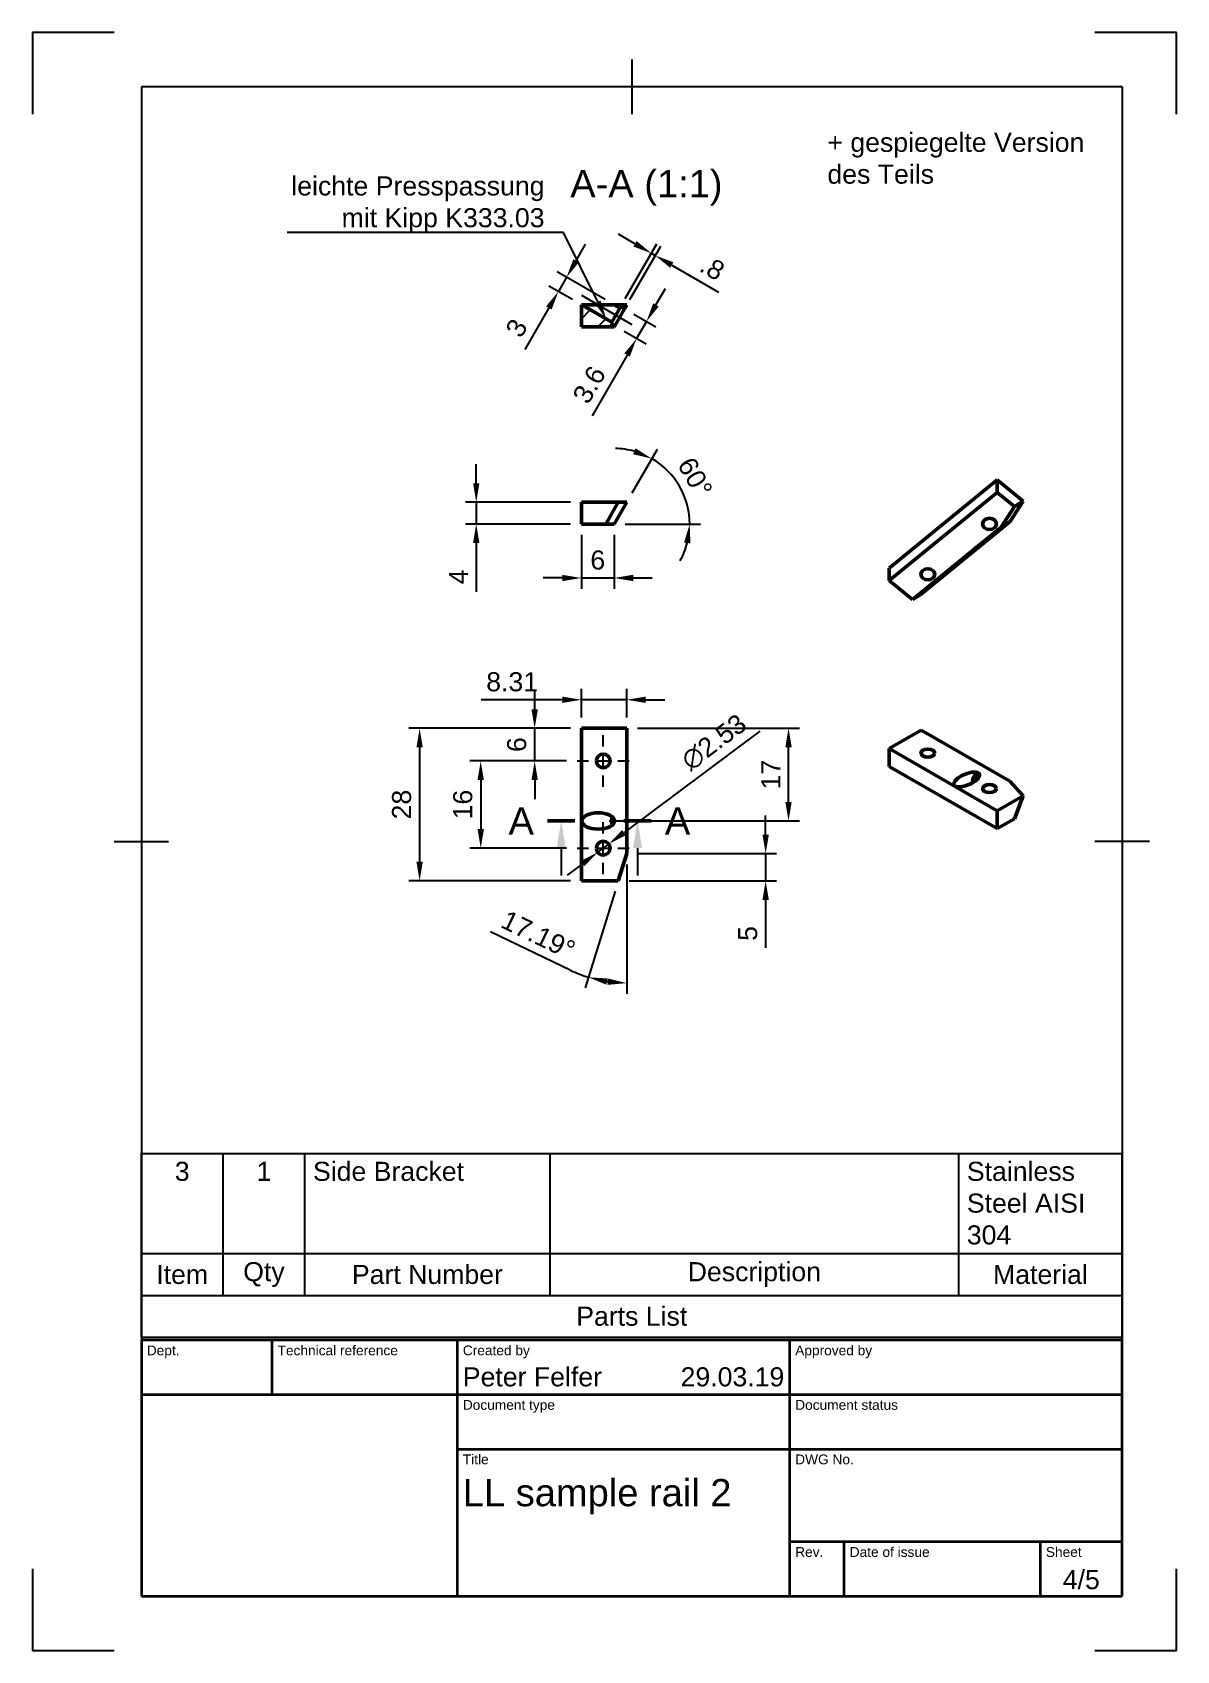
# Model space of a CAD drawing. Header units: millimetres. Extents: x 0 to 210, y 0 to 297.
import ezdxf
from ezdxf import colors
from ezdxf.entities.mleader import LeaderData, LeaderLine
from ezdxf.enums import TextEntityAlignment as Align
from ezdxf.math import Vec2, Vec3

# ---------------------------------------------------------------- set-up
doc = ezdxf.new("R2010")
doc.units = ezdxf.units.MM
doc.header["$LTSCALE"] = 0.75
doc.linetypes.add('CENTER2', pattern=[28.575, 19.05, -3.175, 3.175, -3.175])
for name, color, linetype, lineweight in [('Border', 7, 'Continuous', 25), ('FD_Dimensions', 7, 'Continuous', 25), ('Hatching', 7, 'Continuous', 25), ('Leaders', 7, 'Continuous', 25), ('Notes', 7, 'Continuous', 25), ('Parts Lists', 7, 'Continuous', 25), ('Section Lines', 7, 'Continuous', 25), ('Smart Centers', 7, 'CENTER2', 25), ('TitleBlock', 7, 'Continuous', 35), ('View Labels', 7, 'Continuous', 25), ('Visible', 7, 'Continuous', 50)]:
    doc.layers.add(name, color=color, linetype=linetype, lineweight=lineweight)
doc.styles.add('FusionTitle', font='')
doc.styles.get("Standard").update_dxf_attribs({"font": 'arial.ttf'})
doc.styles.get('FusionTitle').set_extended_font_data('Arial Unicode MS')
doc.dimstyles.new('Dim-ISO-25', dxfattribs={"dimtxt": 3.5, "dimasz": 3.5, "dimexe": 2, "dimexo": 2, "dimgap": 1.5, "dimtad": 1, "dimzin": 12, "dimdsep": 46, "dimtxsty": 'Standard', "dimcen": 0, "dimazin": 3, "dimtp": 0.1, "dimtm": 0.1, "dimtfac": 0.714, "dimtmove": 0, "dimatfit": 3, "dimfxl": 1, "dimtzin": 12, "dimarcsym": 0})

# ---------------------------------------------------------------- blocks, each defined once
blk = doc.blocks.new('ISO_A4(P)_SHEET')
at = {"layer": 'Border'}
for p, q in [((15, 297), (0, 297)), ((0, 297), (0, 282)), ((210, 297), (195, 297)), ((210, 282), (210, 297)), ((110, 292), (110, 282)), ((200, 287), (20, 287)), ((20, 287), (20, 10)), ((200, 287), (200, 10)), ((15, 148.5), (25, 148.5)), ((205, 148.5), (195, 148.5)), ((0, 15), (0, 0)), ((210, 0), (210, 15)), ((20, 10), (200, 10)), ((0, 0), (15, 0)), ((195, 0), (210, 0))]:
    blk.add_line(p, q, dxfattribs=at)
blk = doc.blocks.new('ISO_TITLEBLOCK')
at = {"layer": 'TitleBlock'}
for p, q in [((0, 47), (-180, 47)), ((-180, 47), (-180, 0)), ((-156, 37), (-156, 47)), ((-122, 0), (-122, 47)), ((-61, 0), (-61, 47)), ((0, 0), (0, 47)), ((-180, 37), (0, 37)), ((-122, 27), (0, 27)), ((-61, 10), (0, 10)), ((-51, 0), (-51, 10)), ((-15, 0), (-15, 10)), ((-180, 0), (0, 0))]:
    blk.add_line(p, q, dxfattribs=at)
at = {"layer": 'TitleBlock', "style": 'FusionTitle'}
for s, p in [('Dept.', (-179, 46)), ('Technical reference', (-155, 46)), ('Created by', (-121, 46)), ('Approved by', (-60, 46)), ('Document type', (-121, 36)), ('Document status', (-60, 36)), ('Title', (-121, 26)), ('DWG No.', (-60, 26)), ('Rev.', (-60, 9)), ('Date of issue', (-50, 9)), ('Sheet', (-14, 9))]:
    blk.add_text(s, height=1.8, dxfattribs=at).set_placement(p, align=Align.TOP_LEFT)
for tag, p, height in [('DEPT', (-179, 38.5), 3.5), ('TECHNICAL_REFERENCE', (-155, 38.5), 3.5), ('CREATED_BY', (-121, 38.5), 3.5), ('APPROVED_BY', (-60, 38.5), 3.5), ('DOCUMENT_TYPE', (-121, 28.5), 3.5), ('DOCUMENT_STATUS', (-60, 28.5), 3.5), ('TITLE_1', (-121, 16.5), 5), ('TITLE_2', (-121, 9), 5), ('TITLE_3', (-121, 1.5), 5), ('DATE_OF_ISSUE', (-50, 1.5), 3.5)]:
    blk.add_attdef(tag, p, '', height=height, dxfattribs=at)
for tag, p in [('CREATED_DATE', (-62, 38.5)), ('APPROVED_DATE', (-1, 38.5))]:
    blk.add_attdef(tag, text='', height=3.5, dxfattribs=at).set_placement(p, align=Align.RIGHT)
for tag, height, p in [('DRAWING_NUMBER', 5, (-30.5, 16.6)), ('REV', 3.5, (-56, 3.1)), ('SHEET', 3.5, (-7.5, 3.1))]:
    blk.add_attdef(tag, text='', height=height, dxfattribs=at).set_placement(p, align=Align.MIDDLE)
blk = doc.blocks.new('*U8')
at = {"layer": 'Smart Centers', "color": 0, "ltscale": 0.75, "transparency": 16777216}
for p, q in [((0, 2.678906), (0, 4.7645)), ((-4.7645, 0), (-2.678906, 0)), ((2.678906, 0), (4.7645, 0)), ((0, -4.7645), (0, -2.678906))]:
    blk.add_line(p, q, dxfattribs=at)
at = {"layer": 'Smart Centers', "color": 0, "linetype": 'Continuous', "ltscale": 0.75, "transparency": 16777216}
for p, q in [((-0.892969, 0), (0.892969, 0)), ((0, -0.892969), (0, 0.892969))]:
    blk.add_line(p, q, dxfattribs=at)
blk = doc.blocks.new('*U9')
at = {"layer": 'Smart Centers', "color": 0, "ltscale": 0.75, "transparency": 16777216}
for p, q in [((0, 2.678906), (0, 4.7645)), ((-4.7645, 0), (-2.678906, 0)), ((2.678906, 0), (4.7645, 0)), ((0, -4.7645), (0, -2.678906))]:
    blk.add_line(p, q, dxfattribs=at)
at = {"layer": 'Smart Centers', "color": 0, "linetype": 'Continuous', "ltscale": 0.75, "transparency": 16777216}
for p, q in [((-0.892969, 0), (0.892969, 0)), ((0, -0.892969), (0, 0.892969))]:
    blk.add_line(p, q, dxfattribs=at)
blk = doc.blocks.new('*D27')
at = {"layer": 'Defpoints', "color": 0, "transparency": 16777216}
for p in [(100.765836, 169.278589), (71.067352, 141.278589), (100.765836, 141.278589)]:
    blk.add_point(p, dxfattribs=at)
at = {"layer": 'FD_Dimensions', "color": 0, "lineweight": -2, "transparency": 16777216}
for p, q in [((98.765836, 169.278589), (69.067352, 169.278589)), ((71.067352, 165.778589), (71.067352, 144.778589)), ((98.765836, 141.278589), (69.067352, 141.278589))]:
    blk.add_line(p, q, dxfattribs=at)
at = {"layer": 'FD_Dimensions', "color": 0, "transparency": 16777216}
for points in [[(70.484018, 165.778589), (71.650685, 165.778589), (71.067352, 169.278589)], [(70.484018, 144.778589), (71.650685, 144.778589), (71.067352, 141.278589)]]:
    blk.add_solid(points, dxfattribs=at)
at = {"layer": 'FD_Dimensions', "color": 0, "transparency": 16777216, "insert": (67.780346, 155.278589), "char_height": 3.5, "attachment_point": 5, "rotation": 90}
blk.add_mtext('28', dxfattribs=at)
blk = doc.blocks.new('*D28')
at = {"layer": 'Defpoints', "color": 0, "transparency": 16777216}
for p in [(100.765836, 174.509971), (100.765836, 169.278589), (109.075238, 169.278589)]:
    blk.add_point(p, dxfattribs=at)
at = {"layer": 'FD_Dimensions', "lineweight": -2, "transparency": 16777216}
for p, q in [((100.765836, 171.278589), (100.765836, 176.509971)), ((109.075238, 171.278589), (109.075238, 176.509971)), ((97.265836, 174.509971), (82.345304, 174.509971)), ((109.075238, 174.509971), (100.765836, 174.509971)), ((112.575238, 174.509971), (116.075238, 174.509971))]:
    blk.add_line(p, q, dxfattribs=at)
at = {"layer": 'FD_Dimensions', "transparency": 16777216}
for points in [[(97.265836, 175.093305), (97.265836, 173.926638), (100.765836, 174.509971)], [(112.575238, 175.093305), (112.575238, 173.926638), (109.075238, 174.509971)]]:
    blk.add_solid(points, dxfattribs=at)
at = {"layer": 'FD_Dimensions', "color": 0, "transparency": 16777216, "insert": (88.05557, 177.79817), "char_height": 3.5, "attachment_point": 5}
blk.add_mtext('8.31', dxfattribs=at)
blk = doc.blocks.new('*D29')
at = {"layer": 'Defpoints', "color": 0, "transparency": 16777216}
for p in [(109.075238, 169.278589), (109.075238, 146.278589), (109.075238, 146.278589), (107.528232, 141.278589), (106.702377, 122.633828)]:
    blk.add_point(p, dxfattribs=at)
at = {"layer": 'FD_Dimensions', "lineweight": -2, "transparency": 16777216}
for p, q in [((109.075238, 144.278589), (109.075238, 120.515063)), ((106.937079, 139.367951), (101.460139, 121.666203)), ((98.792939, 124.854782), (84.067247, 131.922338))]:
    blk.add_line(p, q, dxfattribs=at)
for start, end in [(244.361448, 252.807876), (261.254305, 261.553571)]:
    blk.add_arc((109.075238, 146.278589), 23.763526, start, end, dxfattribs=at)
at = {"layer": 'FD_Dimensions', "transparency": 16777216}
for points in [[(105.331101, 122.222909), (105.592927, 123.359816), (102.051292, 123.576841)], [(105.627699, 123.35456), (105.541783, 122.191061), (109.075238, 122.515063)]]:
    blk.add_solid(points, dxfattribs=at)
at = {"layer": 'FD_Dimensions', "color": 0, "transparency": 16777216, "insert": (92.852355, 131.351932), "char_height": 3.5, "attachment_point": 5, "rotation": 334.36148181}
blk.add_mtext('17.19°', dxfattribs=at)
blk = doc.blocks.new('*D30')
at = {"layer": 'Defpoints', "color": 0, "transparency": 16777216}
for p in [(103.752909, 146.521662), (105.778764, 148.035516)]:
    blk.add_point(p, dxfattribs=at)
at = {"layer": 'FD_Dimensions', "color": 0, "lineweight": -2, "transparency": 16777216}
for p, q in [((133.494289, 168.746406), (108.582438, 150.130608)), ((103.752909, 146.521662), (105.778764, 148.035516)), ((100.949235, 144.42657), (98.145561, 142.331477))]:
    blk.add_line(p, q, dxfattribs=at)
at = {"layer": 'FD_Dimensions', "color": 0, "transparency": 16777216}
for points in [[(108.233256, 150.597887), (108.93162, 149.663329), (105.778764, 148.035516)], [(100.600053, 144.893849), (101.298417, 143.959291), (103.752909, 146.521662)]]:
    blk.add_solid(points, dxfattribs=at)
at = {"layer": 'FD_Dimensions', "color": 0, "transparency": 16777216, "insert": (125.100001, 166.699203), "char_height": 3.5, "attachment_point": 5, "rotation": 36.76953834}
blk.add_mtext('∅2.53', dxfattribs=at)
blk = doc.blocks.new('*D31')
at = {"layer": 'Defpoints', "color": 0, "transparency": 16777216}
for p in [(92.187435, 169.278589), (100.765836, 169.278589), (100.001336, 163.278589)]:
    blk.add_point(p, dxfattribs=at)
at = {"layer": 'FD_Dimensions', "lineweight": -2, "transparency": 16777216}
for p, q in [((92.187435, 172.778589), (92.187435, 176.278589)), ((98.765836, 169.278589), (90.187435, 169.278589)), ((92.187435, 163.278589), (92.187435, 169.278589)), ((98.001336, 163.278589), (90.187435, 163.278589)), ((92.187435, 159.778589), (92.187435, 156.278589))]:
    blk.add_line(p, q, dxfattribs=at)
at = {"layer": 'FD_Dimensions', "transparency": 16777216}
for points in [[(91.604102, 172.778589), (92.770769, 172.778589), (92.187435, 169.278589)], [(91.604102, 159.778589), (92.770769, 159.778589), (92.187435, 163.278589)]]:
    blk.add_solid(points, dxfattribs=at)
at = {"layer": 'FD_Dimensions', "color": 0, "transparency": 16777216, "insert": (88.90043, 166.278589), "char_height": 3.5, "attachment_point": 5, "rotation": 90}
blk.add_mtext('6', dxfattribs=at)
blk = doc.blocks.new('*D32')
at = {"layer": 'Defpoints', "color": 0, "transparency": 16777216}
for p in [(100.001336, 163.278589), (82.28794, 147.278589), (100.001336, 147.278589)]:
    blk.add_point(p, dxfattribs=at)
at = {"layer": 'FD_Dimensions', "color": 0, "lineweight": -2, "transparency": 16777216}
for p, q in [((98.001336, 163.278589), (80.28794, 163.278589)), ((82.28794, 159.778589), (82.28794, 150.778589)), ((98.001336, 147.278589), (80.28794, 147.278589))]:
    blk.add_line(p, q, dxfattribs=at)
at = {"layer": 'FD_Dimensions', "color": 0, "transparency": 16777216}
for points in [[(81.704607, 159.778589), (82.871274, 159.778589), (82.28794, 163.278589)], [(81.704607, 150.778589), (82.871274, 150.778589), (82.28794, 147.278589)]]:
    blk.add_solid(points, dxfattribs=at)
at = {"layer": 'FD_Dimensions', "color": 0, "transparency": 16777216, "insert": (79.000935, 155.278589), "char_height": 3.5, "attachment_point": 5, "rotation": 90}
blk.add_mtext('16', dxfattribs=at)
blk = doc.blocks.new('*D33')
at = {"layer": 'Defpoints', "color": 0, "transparency": 16777216}
for p in [(108.665836, 246.257416), (106.865836, 243.139725), (110.891493, 240.815511)]:
    blk.add_point(p, dxfattribs=at)
at = {"layer": 'FD_Dimensions', "lineweight": -2, "transparency": 16777216}
for p, q in [((114.441493, 246.964291), (116.191493, 249.99538)), ((110.397887, 245.257416), (114.423544, 242.933202)), ((112.691493, 243.933202), (110.891493, 240.815511)), ((108.597887, 242.139725), (112.623544, 239.815511)), ((109.141493, 237.784422), (102.70783, 226.64099))]:
    blk.add_line(p, q, dxfattribs=at)
at = {"layer": 'FD_Dimensions', "transparency": 16777216}
for points in [[(113.936312, 247.255958), (114.946675, 246.672624), (112.691493, 243.933202)], [(108.636312, 238.076088), (109.646675, 237.492755), (110.891493, 240.815511)]]:
    blk.add_solid(points, dxfattribs=at)
at = {"layer": 'FD_Dimensions', "color": 0, "transparency": 16777216, "insert": (102.201998, 232.341261), "char_height": 3.5, "attachment_point": 5, "rotation": 59.99998843}
blk.add_mtext('3.6', dxfattribs=at)
blk = doc.blocks.new('*D34')
at = {"layer": 'Defpoints', "color": 0, "transparency": 16777216}
for p in [(96.538334, 249.448721), (100.837633, 246.96652), (106.837633, 246.96652)]:
    blk.add_point(p, dxfattribs=at)
at = {"layer": 'FD_Dimensions', "lineweight": -2, "transparency": 16777216}
for p, q in [((99.788334, 255.077886), (101.538334, 258.108975)), ((105.105582, 247.96652), (96.306283, 253.046797)), ((99.105582, 247.96652), (94.806283, 250.448721)), ((98.038334, 252.046797), (96.538334, 249.448721)), ((94.788334, 246.417632), (90.392359, 238.803579))]:
    blk.add_line(p, q, dxfattribs=at)
at = {"layer": 'FD_Dimensions', "transparency": 16777216}
for points in [[(99.283153, 255.369553), (100.293516, 254.78622), (98.038334, 252.046797)], [(94.283153, 246.709299), (95.293516, 246.125965), (96.538334, 249.448721)]]:
    blk.add_solid(points, dxfattribs=at)
at = {"layer": 'FD_Dimensions', "color": 0, "transparency": 16777216, "insert": (88.867682, 242.739161), "char_height": 3.5, "attachment_point": 5, "rotation": 59.99998843}
blk.add_mtext('3', dxfattribs=at)
blk = doc.blocks.new('*U18')
at = {"layer": 'Smart Centers', "color": 0, "ltscale": 0.75, "transparency": 16777216}
blk.add_line((4.64878, -2.683975), (-4.64878, 2.683975), dxfattribs=at)
blk = doc.blocks.new('*D35')
at = {"layer": 'Defpoints', "color": 0, "transparency": 16777216}
for p in [(114.318783, 256.048607), (107.823016, 246.397609), (108.665836, 246.257416)]:
    blk.add_point(p, dxfattribs=at)
at = {"layer": 'FD_Dimensions', "lineweight": -2, "transparency": 16777216}
for p, q in [((110.594874, 258.198607), (107.563785, 259.948607)), ((108.823016, 248.129659), (114.625963, 258.180658)), ((109.665836, 247.989467), (115.318783, 257.780658)), ((113.625963, 256.448607), (114.318783, 256.048607)), ((117.349872, 254.298607), (125.939828, 249.339193))]:
    blk.add_line(p, q, dxfattribs=at)
at = {"layer": 'FD_Dimensions', "transparency": 16777216}
for points in [[(110.88654, 258.703788), (110.303207, 257.693425), (113.625963, 256.448607)], [(117.641539, 254.803788), (117.058205, 253.793425), (114.318783, 256.048607)]]:
    blk.add_solid(points, dxfattribs=at)
at = {"layer": 'FD_Dimensions', "color": 0, "transparency": 16777216, "insert": (124.803897, 253.79053), "char_height": 3.5, "attachment_point": 5, "rotation": 329.99998843}
blk.add_mtext('.8', dxfattribs=at)
blk = doc.blocks.new('*D36')
at = {"layer": 'Defpoints', "color": 0, "transparency": 16777216}
for p in [(100.765836, 206.76146), (106.765836, 206.76146), (106.765836, 196.861965)]:
    blk.add_point(p, dxfattribs=at)
at = {"layer": 'FD_Dimensions', "lineweight": -2, "transparency": 16777216}
for p, q in [((100.765836, 204.76146), (100.765836, 194.861965)), ((106.765836, 204.76146), (106.765836, 194.861965)), ((97.265836, 196.861965), (93.765836, 196.861965)), ((100.765836, 196.861965), (106.765836, 196.861965)), ((110.265836, 196.861965), (113.765836, 196.861965))]:
    blk.add_line(p, q, dxfattribs=at)
at = {"layer": 'FD_Dimensions', "transparency": 16777216}
for points in [[(97.265836, 197.445299), (97.265836, 196.278632), (100.765836, 196.861965)], [(110.265836, 197.445299), (110.265836, 196.278632), (106.765836, 196.861965)]]:
    blk.add_solid(points, dxfattribs=at)
at = {"layer": 'FD_Dimensions', "color": 0, "transparency": 16777216, "insert": (103.765836, 200.148971), "char_height": 3.5, "attachment_point": 5}
blk.add_mtext('6', dxfattribs=at)
blk = doc.blocks.new('*D37')
at = {"layer": 'Defpoints', "color": 0, "transparency": 16777216}
for p in [(119.793983, 211.503318), (109.075238, 210.76146), (100.765836, 206.76146), (105.218831, 206.76146), (106.765836, 206.76146)]:
    blk.add_point(p, dxfattribs=at)
at = {"layer": 'FD_Dimensions', "lineweight": -2, "transparency": 16777216}
for p, q in [((110.075238, 212.493511), (114.697968, 220.500316)), ((108.765836, 206.76146), (122.6301, 206.76146))]:
    blk.add_line(p, q, dxfattribs=at)
for start, end in [(74.502868, 89.005736), (360, 60), (330.994264, 345.497132)]:
    blk.add_arc((106.765836, 206.76146), 13.864264, start, end, dxfattribs=at)
at = {"layer": 'FD_Dimensions', "transparency": 16777216}
for points in [[(110.695799, 220.659629), (110.244663, 219.583716), (113.697968, 218.768265)], [(119.609649, 203.363085), (120.766985, 203.215823), (120.6301, 206.76146)]]:
    blk.add_solid(points, dxfattribs=at)
at = {"layer": 'FD_Dimensions', "color": 0, "transparency": 16777216, "insert": (121.619271, 215.337095), "char_height": 3.5, "attachment_point": 5, "rotation": 300.00001157}
blk.add_mtext('60°', dxfattribs=at)
blk = doc.blocks.new('*D38')
at = {"layer": 'Defpoints', "color": 0, "transparency": 16777216}
for p in [(100.765836, 210.76146), (81.461408, 206.76146), (100.765836, 206.76146)]:
    blk.add_point(p, dxfattribs=at)
at = {"layer": 'FD_Dimensions', "lineweight": -2, "transparency": 16777216}
for p, q in [((81.461408, 214.26146), (81.461408, 217.76146)), ((98.765836, 210.76146), (79.461408, 210.76146)), ((81.461408, 210.76146), (81.461408, 206.76146)), ((98.765836, 206.76146), (79.461408, 206.76146)), ((81.461408, 203.26146), (81.461408, 194.340587))]:
    blk.add_line(p, q, dxfattribs=at)
at = {"layer": 'FD_Dimensions', "transparency": 16777216}
for points in [[(80.878075, 214.26146), (82.044741, 214.26146), (81.461408, 210.76146)], [(80.878075, 203.26146), (82.044741, 203.26146), (81.461408, 206.76146)]]:
    blk.add_solid(points, dxfattribs=at)
at = {"layer": 'FD_Dimensions', "color": 0, "transparency": 16777216, "insert": (78.211408, 197.051024), "char_height": 3.5, "attachment_point": 5, "rotation": 90}
blk.add_mtext('4', dxfattribs=at)
blk = doc.blocks.new('*D39')
at = {"layer": 'Defpoints', "color": 0, "transparency": 16777216}
for p in [(109.075238, 169.278589), (138.773722, 169.278589), (103.837633, 152.278589)]:
    blk.add_point(p, dxfattribs=at)
at = {"layer": 'FD_Dimensions', "lineweight": -2, "transparency": 16777216}
for p, q in [((111.075238, 169.278589), (140.773722, 169.278589)), ((138.773722, 155.778589), (138.773722, 165.778589)), ((105.837633, 152.278589), (140.773722, 152.278589))]:
    blk.add_line(p, q, dxfattribs=at)
at = {"layer": 'FD_Dimensions', "transparency": 16777216}
for points in [[(138.190389, 165.778589), (139.357056, 165.778589), (138.773722, 169.278589)], [(138.190389, 155.778589), (139.357056, 155.778589), (138.773722, 152.278589)]]:
    blk.add_solid(points, dxfattribs=at)
at = {"layer": 'FD_Dimensions', "color": 0, "transparency": 16777216, "insert": (135.51656, 160.778589), "char_height": 3.5, "attachment_point": 5, "rotation": 90}
blk.add_mtext('17', dxfattribs=at)
blk = doc.blocks.new('*T24')
at = {"layer": 'Parts Lists', "color": 0, "linetype": 'ByBlock', "lineweight": -2, "transparency": 16777216}
for p, q in [((0, 33.695771), (180, 33.695771)), ((0, 0), (0, 33.695771)), ((15, 7.666667), (15, 33.695771)), ((30, 7.666667), (30, 33.695771)), ((75, 7.666667), (75, 33.695771)), ((150, 7.666667), (150, 33.695771)), ((180, 0), (180, 33.695771)), ((0, 15.333333), (180, 15.333333)), ((0, 7.666667), (180, 7.666667)), ((0, 0), (180, 0))]:
    blk.add_line(p, q, dxfattribs=at)
at = {"layer": 'Parts Lists', "color": 0, "transparency": 16777216, "char_height": 3.5}
for s, insert, width, attachment_point in [('3', (7.5, 32.195771), 12, 2), ('1', (22.5, 32.195771), 12, 2), ('Side Bracket', (31.5, 32.195771), 42, 1), ('Stainless Steel AISI 304', (151.5, 32.195771), 27, 1), ('Item', (7.5, 11.5), 12, 5), ('Qty', (22.5, 11.5), 12, 5), ('Part Number', (52.5, 11.5), 42, 5), ('Description', (112.5, 11.5), 72, 5), ('Material', (165, 11.5), 27, 5), ('Parts List', (90, 3.833333), 177, 5)]:
    blk.add_mtext(s, dxfattribs=dict(at, insert=insert, width=width, attachment_point=attachment_point))
blk = doc.blocks.new('*D40')
at = {"layer": 'Defpoints', "color": 0, "transparency": 16777216}
for p in [(109.075238, 146.278589), (107.528232, 141.278589), (134.576977, 141.278589)]:
    blk.add_point(p, dxfattribs=at)
at = {"layer": 'FD_Dimensions', "lineweight": -2, "transparency": 16777216}
for p, q in [((134.576977, 149.778589), (134.576977, 153.278589)), ((111.075238, 146.278589), (136.576977, 146.278589)), ((134.576977, 146.278589), (134.576977, 141.278589)), ((109.528232, 141.278589), (136.576977, 141.278589)), ((134.576977, 137.778589), (134.576977, 128.957989))]:
    blk.add_line(p, q, dxfattribs=at)
at = {"layer": 'FD_Dimensions', "transparency": 16777216}
for points in [[(133.993644, 149.778589), (135.16031, 149.778589), (134.576977, 146.278589)], [(133.993644, 137.778589), (135.16031, 137.778589), (134.576977, 141.278589)]]:
    blk.add_solid(points, dxfattribs=at)
at = {"layer": 'FD_Dimensions', "color": 0, "transparency": 16777216, "insert": (131.297134, 131.618289), "char_height": 3.5, "attachment_point": 5, "rotation": 90}
blk.add_mtext('5', dxfattribs=at)

msp = doc.modelspace()

# ---------------------------------------------------------------- hatches: boundary and pattern name
at = {"layer": 'Hatching'}
h = msp.add_hatch(dxfattribs=at)
h.set_pattern_fill('ANSI31', color=256, style=0)
h.paths.add_polyline_path([(106.866, 243.14), (106.173, 243.54), (106.323, 243.8), (100.838, 246.967), (100.766, 246.967), (100.766, 242.967), (106.766, 242.967)], flags=0)
h.paths.add_polyline_path([(107.973, 246.657), (108.666, 246.257), (109.075, 246.967), (106.838, 246.967), (107.823, 246.398)], flags=0)

# ---------------------------------------------------------------- linework, layer by layer
at = {"layer": 'Section Lines', "lineweight": 50}
for p, q in [((94.556, 152.279), (99.556, 152.279)), ((113.573, 152.279), (108.573, 152.279))]:
    msp.add_line(p, q, dxfattribs=at)
at = {"layer": 'Section Lines'}
for p, q in [((97.056, 147.279), (97.056, 142.279)), ((111.073, 147.279), (111.073, 142.279))]:
    msp.add_line(p, q, dxfattribs=at)
for points in [[(96.223, 147.279), (97.056, 152.279), (97.889, 147.279)], [(110.24, 147.279), (111.073, 152.279), (111.907, 147.279)]]:
    msp.add_solid(points, dxfattribs=at)
at = {"layer": 'Visible'}
for p, q in [((100.766, 246.967), (100.766, 242.967)), ((100.838, 246.967), (100.766, 246.967)), ((106.323, 243.8), (100.838, 246.967)), ((100.838, 246.967), (106.838, 246.967)), ((106.838, 246.967), (107.823, 246.398)), ((109.075, 246.967), (106.838, 246.967)), ((107.823, 246.398), (107.973, 246.657)), ((107.973, 246.657), (108.666, 246.257)), ((108.666, 246.257), (109.075, 246.967)), ((106.173, 243.54), (106.323, 243.8)), ((106.323, 243.8), (107.823, 246.398)), ((108.666, 246.257), (106.866, 243.14)), ((100.766, 242.967), (106.766, 242.967)), ((106.866, 243.14), (106.173, 243.54)), ((106.766, 242.967), (106.866, 243.14)), ((100.766, 206.761), (100.766, 210.761)), ((100.766, 210.761), (107.528, 210.761)), ((107.528, 210.761), (105.219, 206.761)), ((106.766, 206.761), (109.075, 210.761)), ((109.075, 210.761), (107.528, 210.761)), ((105.219, 206.761), (100.766, 206.761)), ((105.219, 206.761), (106.766, 206.761))]:
    msp.add_line(p, q, dxfattribs=at)
at = {"layer": 'Visible', "extrusion": (0.707107, 0.578093, 0.407196)}
for p, q in [((157.271, 198.681), (177.07, 214.868)), ((177.07, 212.564), (177.07, 214.868)), ((177.07, 214.868), (181.851, 210.958)), ((157.271, 196.378), (177.07, 212.564)), ((180.218, 209.99), (177.07, 212.564)), ((179.41, 207.174), (181.851, 210.958)), ((181.851, 210.958), (180.218, 209.99)), ((180.218, 209.99), (177.777, 206.205)), ((177.777, 206.205), (161.513, 192.909)), ((163.146, 193.877), (179.41, 207.174)), ((177.777, 206.205), (179.41, 207.174)), ((157.271, 198.681), (157.271, 196.378)), ((157.271, 196.378), (161.513, 192.909)), ((161.513, 192.909), (163.146, 193.877))]:
    msp.add_line(p, q, dxfattribs=at)
at = {"layer": 'Visible', "extrusion": (-1e-16, -1, 0)}
for p, q in [((100.766, 169.279), (100.766, 141.279)), ((109.075, 169.279), (100.766, 169.279)), ((109.075, 169.279), (109.075, 146.279)), ((109.075, 146.279), (107.528, 141.279)), ((100.766, 141.279), (107.528, 141.279))]:
    msp.add_line(p, q, dxfattribs=at)
at = {"layer": 'Visible', "extrusion": (0.707107, -0.407196, 0.578093)}
for p, q in [((163.146, 168.932), (157.271, 165.549)), ((163.146, 168.932), (179.41, 159.567)), ((157.271, 165.549), (177.07, 154.147)), ((157.271, 165.549), (157.271, 162.278)), ((157.271, 162.278), (177.07, 150.877)), ((179.41, 159.567), (181.851, 156.901)), ((177.07, 154.147), (181.851, 156.901)), ((181.851, 156.901), (180.218, 152.69)), ((177.07, 150.877), (177.07, 154.147)), ((180.218, 152.69), (177.07, 150.877))]:
    msp.add_line(p, q, dxfattribs=at)
at = {"layer": 'Visible', "extrusion": (0, 0, -1)}
for centre in [(-104.766, 163.279), (-104.766, 147.279)]:
    msp.add_circle(centre, 1.264, dxfattribs=at)
at = {"layer": 'Visible', "extrusion": (0, -2e-16, -1)}
for centre in [(175.655, 206.783), (164.342, 197.534)]:
    msp.add_ellipse(centre, major_axis=(1.264, 0), ratio=0.8175471, start_param=1.5707963, end_param=7.8539816, dxfattribs=at)
at = {"layer": 'Visible', "extrusion": (0, -4e-16, -1)}
msp.add_ellipse((174.241, 203.156), major_axis=(1.422, 1.104), ratio=0.0561317, start_param=1.5707963, end_param=7.8539816, dxfattribs=at)
at = {"layer": 'Visible', "extrusion": (-1e-16, -4e-16, -1)}
msp.add_ellipse((164.342, 164.734), major_axis=(-1.265, 0), ratio=0.5758617, start_param=3.1415927, end_param=9.424778, dxfattribs=at)
at = {"layer": 'Visible', "extrusion": (1e-16, -2e-16, -1)}
msp.add_ellipse((171.464, 159.877), major_axis=(2.338, 0.991), ratio=0.4018218, start_param=4.712389, end_param=10.9955743, dxfattribs=at)
at = {"layer": 'Visible', "extrusion": (-1e-16, 0, -1)}
msp.add_ellipse((173.751, 159.667), major_axis=(0.137, 1.494), ratio=0.7885742, start_param=4.3954305, end_param=5.9821543, dxfattribs=at)
at = {"layer": 'Visible'}
msp.add_ellipse((174.241, 159.622), major_axis=(0.164, 1.792), ratio=0.7885742, start_param=0.6612488, end_param=1.7393013, dxfattribs=at)
at = {"layer": 'Visible', "extrusion": (-1e-16, -4e-16, -1)}
msp.add_ellipse((175.655, 158.219), major_axis=(1.264, 0), ratio=0.5758617, dxfattribs=at)
at = {"layer": 'Visible', "extrusion": (0, 0, -1)}
for centre, major_axis, start_param, end_param in [((103.838, 152.279), (3, 0), -1.5707963, 4.712389), ((107.073, 152.279), (0, 1.5), 4.1823132, 5.2424647)]:
    msp.add_ellipse(centre, major_axis=major_axis, ratio=0.5, start_param=start_param, end_param=end_param, dxfattribs=at)

# ---------------------------------------------------------------- block references
msp.add_blockref('*T24', (20, 57.522))
at = {"layer": 'Border'}
msp.add_blockref('ISO_A4(P)_SHEET', (0, 0), dxfattribs=at)
at = {"layer": 'Smart Centers', "ltscale": 0.75}
for name, p in [('*U18', (105.455, 246.033)), ('*U8', (104.766, 163.279)), ('*U9', (104.766, 147.279))]:
    msp.add_blockref(name, p, dxfattribs=at)
at = {"layer": 'TitleBlock'}
msp.add_blockref('ISO_TITLEBLOCK', (200, 10), dxfattribs=at).add_auto_attribs({'CREATED_DATE': '29.03.19', 'SHEET': '4/5', 'TITLE_1': 'LL sample rail 2', 'CREATED_BY': 'Peter Felfer'})

# ---------------------------------------------------------------- texts
at = {"layer": 'Notes', "insert": (145.911, 278.563), "char_height": 3.5, "attachment_point": 1}
msp.add_mtext_dynamic_manual_height_columns('+ gespiegelte Version des Teils', width=52.02501, gutter_width=17.5, heights=[0], dxfattribs=at)
at = {"layer": 'Section Lines', "char_height": 5, "attachment_point": 5}
for insert in [(89.722, 152.279), (118.408, 152.279)]:
    msp.add_mtext('A', dxfattribs=dict(at, insert=insert))
at = {"layer": 'View Labels', "insert": (112.687, 265.217), "char_height": 5, "width": 30.21487, "attachment_point": 8}
msp.add_mtext('A-A (1:1)', dxfattribs=at)

# ---------------------------------------------------------------- dimensions: what is measured, and where the dimension line sits
at = {"layer": 'FD_Dimensions'}
for base, p1, p2, angle, override, picture, middle in [((114.319, 256.049), (107.823, 246.398), (108.666, 246.257), 330, {"dimlfac": 1, "dimclrd": 256, "dimclre": 256}, '*D35', (124.804, 253.791)), ((96.538, 249.449), (106.838, 246.967), (100.838, 246.967), 240, {"dimlfac": 1, "dimclrd": 256, "dimclre": 256}, '*D34', (88.868, 242.739)), ((81.461, 206.761), (100.766, 210.761), (100.766, 206.761), 90, {"dimlfac": 1, "dimclrd": 256, "dimclre": 256}, '*D38', (78.211, 197.051)), ((92.187, 169.279), (100.001, 163.279), (100.766, 169.279), 90, {"dimlfac": 1, "dimclrd": 256, "dimclre": 256}, '*D31', (88.9, 166.279)), ((138.774, 169.279), (103.838, 152.279), (109.075, 169.279), 270, {"dimlfac": 1, "dimclrd": 256, "dimclre": 256}, '*D39', (135.517, 160.779)), ((82.288, 147.279), (100.001, 163.279), (100.001, 147.279), 90, {"dimlfac": 1}, '*D32', (79.001, 155.279)), ((134.577, 141.279), (109.075, 146.279), (107.528, 141.279), 90, {"dimlfac": 1, "dimclrd": 256, "dimclre": 256}, '*D40', (131.297, 131.618))]:
    dim = msp.add_linear_dim(base=base, p1=p1, p2=p2, angle=angle, dimstyle='Dim-ISO-25', override=override, dxfattribs=at)
    dim.commit()
    dim.dimension.update_dxf_attribs({"geometry": picture, "text_midpoint": middle})
for p1, p2, distance, override, picture, middle in [((108.666, 246.257), (106.866, 243.14), 4.648, {"dimlfac": 1, "dimclrd": 256, "dimclre": 256}, '*D33', (102.202, 232.341)), ((100.766, 206.761), (106.766, 206.761), -9.899, {"dimlfac": 1, "dimclrd": 256, "dimclre": 256}, '*D36', (103.766, 200.149)), ((100.766, 169.279), (100.766, 141.279), -29.698, {"dimlfac": 1}, '*D27', (67.78, 155.279))]:
    dim = msp.add_aligned_dim(p1=p1, p2=p2, distance=distance, dimstyle='Dim-ISO-25', override=override, dxfattribs=at)
    dim.commit()
    dim.dimension.update_dxf_attribs({"geometry": picture, "text_midpoint": middle})
for base, line1, line2, picture, middle in [((119.794, 211.503), ((105.219, 206.761), (100.766, 206.761)), ((106.766, 206.761), (109.075, 210.761)), '*D37', (121.619, 215.337)), ((106.702, 122.634), ((109.075, 169.279), (109.075, 146.279)), ((109.075, 146.279), (107.528, 141.279)), '*D29', (92.852, 131.352))]:
    dim = msp.add_angular_dim_2l(base=base, line1=line1, line2=line2, dimstyle='Dim-ISO-25', override={"dimlfac": 1, "dimpost": '', "dimclrd": 256, "dimclre": 256}, dxfattribs=at)
    dim.commit()
    dim.dimension.update_dxf_attribs({"geometry": picture, "text_midpoint": middle})
dim = msp.add_linear_dim(base=(100.766, 174.51), p1=(109.075, 169.279), p2=(100.766, 169.279), dimstyle='Dim-ISO-25', override={"dimlfac": 1, "dimclrd": 256, "dimclre": 256}, dxfattribs=at)
dim.commit()
dim.dimension.update_dxf_attribs({"geometry": '*D28', "text_midpoint": (88.056, 177.798)})
dim = msp.add_diameter_dim_2p(p1=(103.753, 146.522), p2=(105.779, 148.036), dimstyle='Dim-ISO-25', override={"dimlfac": 1}, dxfattribs=at)
dim.commit()
dim.dimension.update_dxf_attribs({"geometry": '*D30', "text_midpoint": (127.126, 163.988), "dimtype": 163})

# ---------------------------------------------------------------- leaders
at = {"layer": 'Leaders'}
ml = msp.add_multileader_mtext('Standard', dxfattribs=at)
ml.set_content('leichte Presspassung\\P mit Kipp K333.03', color=256)
ml.set_leader_properties()
ml.build(insert=Vec2(0, 0))
ml.multileader.update_dxf_attribs({"text_left_attachment_type": 5, "text_right_attachment_type": 5, "dogleg_length": 3.5, "arrow_head_size": 3.5})
ctx = ml.context
ctx.base_point, ctx.char_height, ctx.arrow_head_size, ctx.landing_gap_size, ctx.plane_origin = Vec3(48.157, 260.248), 3.5, 3.5, 0, Vec3(105.31, 244.384)
ctx.left_attachment, ctx.right_attachment, ctx.text_align_type = 5, 5, 2
notes = []
notes.append((ctx, [(0, (1, 1, 0), (97.494, 260.248), (-1, 0), 3.5, [(0, [(105.31, 244.384)], 0, [])])]))
ctx.mtext.insert, ctx.mtext.alignment, ctx.mtext.flow_direction = Vec3(93.994, 270.568), 3, 5
for ctx, leaders in notes:
    for number, flags, end, landing, length, lines in leaders:
        leader = LeaderData()
        leader.index, (leader.has_last_leader_line, leader.has_dogleg_vector, leader.attachment_direction) = number, flags
        leader.last_leader_point, leader.dogleg_vector, leader.dogleg_length = Vec3(end), Vec3(landing), length
        for number, points, colour, breaks in lines:
            line = LeaderLine()
            line.index, line.vertices, line.color, line.breaks = number, Vec3.list(points), colors.encode_raw_color(colour), breaks
            leader.lines.append(line)
        ctx.leaders.append(leader)

doc.saveas('drawing.dxf')
